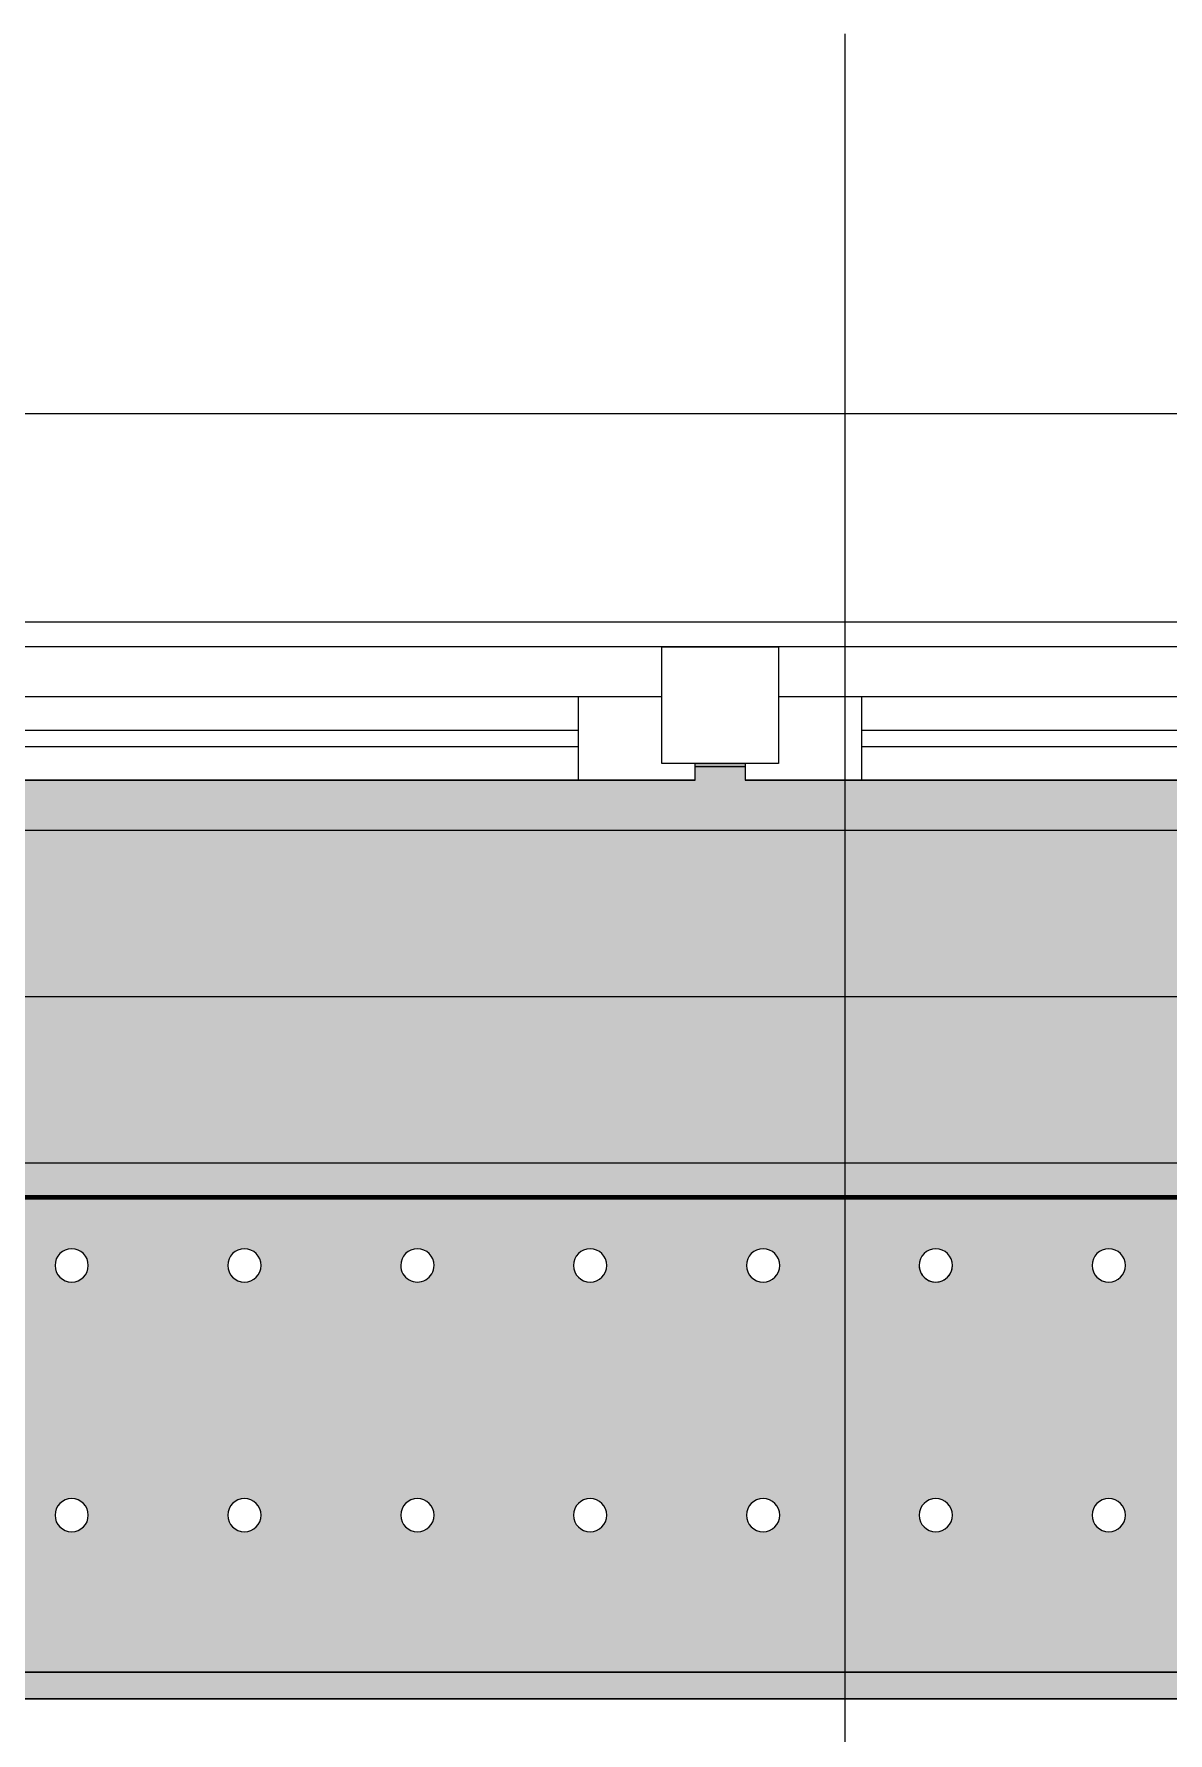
# Model space of a CAD drawing. Header units: millimetres. Extents: x 35524 to 235479, y -8553 to 29000.
# Drawn here: x 75073 to 75754, y 26558 to 27578 of the extents above; entities that cross this region are included whole.
import ezdxf

# ---------------------------------------------------------------- set-up
doc = ezdxf.new("R2010")
doc.units = ezdxf.units.MM
doc.linetypes.add('Осевая', pattern=[3175, 635, -476.25, 1587.5, -476.25])
for name, color, linetype, lineweight in [('A-GLAZ', 7, 'Continuous', 9), ('A-GLAZ-1', 7, 'Continuous', 13), ('Оси', 7, 'Continuous', 9), ('Оси-2', 7, 'Осевая', 9)]:
    doc.layers.add(name, color=color, linetype=linetype, lineweight=lineweight)
for name, color, linetype, lineweight, true_color in [('A-WALL-1', 7, 'Continuous', 9, 0xc0c0c0), ('I-WALL-12', 7, 'Continuous', 53, 0xeaa7bf), ('I-WALL-5', 7, 'Continuous', 9, 0xcbc7bf), ('S-WALL-ANLY', 7, 'Continuous', 13, 0x008040), ('Знаки-1', 7, 'Continuous', 9, 0xd4ccbd), ('Знаки-3', 9, 'Continuous', 9, 0x808080), ('Знаки-4', 7, 'Continuous', 9, 0xaba79f), ('Знаки-5', 7, 'Continuous', 9, 0xc1bbaf), ('Знаки-6', 7, 'Continuous', 9, 0xd5cdbe), ('Знаки-7', 7, 'Continuous', 9, 0xd1cabb), ('Знаки-8', 7, 'Continuous', 9, 0xccc5b7), ('Знаки-9', 7, 'Continuous', 9, 0xd6cebe)]:
    doc.layers.add(name, color=color, linetype=linetype, lineweight=lineweight, true_color=true_color)
doc.layers.add('Знаки-2', color=7, linetype='Continuous', lineweight=9, transparency=0.5)

# ---------------------------------------------------------------- blocks, each defined once
blk = doc.blocks.new('120_Окно_СКБ_2Ст - 120_Окно_СКБ_2Ст 2100х2400 _мал створка справа_-19092174-План отделки стен 3 этажа в осях 12-23')
at = {"layer": 'A-GLAZ'}
for p, q in [((1050, -5), (-1050, -5)), ((-930, -55), (100, -55)), ((270, -55), (930, -55)), ((100, -65), (-930, -65)), ((930, -65), (270, -65)), ((170, -75), (200, -75))]:
    blk.add_line(p, q, dxfattribs=at)
at = {"layer": 'A-GLAZ-1'}
for p, q in [((150, -75), (150, -5)), ((150, -5), (220, -5)), ((220, -5), (220, -75)), ((150, -35), (-980, -35)), ((100, -85), (100, -35)), ((150, -75), (150, -35)), ((980, -35), (220, -35)), ((220, -35), (220, -75)), ((270, -85), (270, -35)), ((220, -75), (150, -75)), ((170, -75), (150, -75)), ((170, -85), (170, -75)), ((220, -75), (200, -75)), ((200, -75), (200, -85)), ((-1000, -85), (170, -85)), ((170, -85), (-1000, -85)), ((200, -85), (1000, -85)), ((1000, -85), (200, -85))]:
    blk.add_line(p, q, dxfattribs=at)
blk = doc.blocks.new('Зашивка радиатора_ с перфорацией М5 - Зашивка радиатора_ с перфорацией М5-31045399-План отделки стен 3 этажа в осях 12-23')
at = {"layer": 'Знаки-2'}
h = blk.add_hatch(color=256, dxfattribs=at)
h.paths.add_polyline_path([(-310, 179.9), (-310, -380), (-280.5, -380), (-280.5, -371.8), (519.5, -371.8), (519.5, -380), (549.5, -380), (549.5, -371.8), (1719.5, -371.8), (1719.5, -380), (1749.5, -379.3), (1750, 179.9), (-163.7, 179.9)])
h.paths.add_polyline_path([(-10, 79.6), (-5, 78.3), (-1.3, 74.6), (0, 69.6), (-1.3, 64.6), (-5, 61), (-10, 59.6), (-15, 61), (-18.7, 64.6), (-20, 69.6), (-18.7, 74.6), (-15, 78.3), (-12.6, 79.3)])
h.paths.add_polyline_path([(-217.5, 79.6), (-212.5, 78.3), (-208.8, 74.6), (-207.5, 69.6), (-208.8, 64.6), (-212.5, 61), (-217.5, 59.6), (-222.5, 61), (-226.2, 64.6), (-227.5, 69.6), (-226.2, 74.6), (-222.5, 78.3), (-220.1, 79.3)])
h.paths.add_polyline_path([(-113.8, 79.6), (-108.8, 78.3), (-105.1, 74.6), (-103.8, 69.6), (-105.1, 64.6), (-108.8, 61), (-113.8, 59.6), (-118.8, 61), (-122.4, 64.6), (-123.8, 69.6), (-122.4, 74.6), (-118.8, 78.3), (-116.3, 79.3)])
h.paths.add_polyline_path([(93.7, 79.6), (98.7, 78.3), (102.4, 74.6), (103.7, 69.6), (102.4, 64.6), (98.7, 61), (93.7, 59.6), (88.7, 61), (85.1, 64.6), (83.7, 69.6), (85.1, 74.6), (88.7, 78.3), (91.2, 79.3)])
h.paths.add_polyline_path([(197.5, 79.6), (202.5, 78.3), (206.2, 74.6), (207.5, 69.6), (206.2, 64.6), (202.5, 61), (197.5, 59.6), (192.5, 61), (188.8, 64.6), (187.5, 69.6), (188.8, 74.6), (192.5, 78.3), (194.9, 79.3)])
h.paths.add_polyline_path([(301.2, 79.6), (306.2, 78.3), (309.9, 74.6), (311.2, 69.6), (309.9, 64.6), (306.2, 61), (301.2, 59.6), (296.2, 61), (292.6, 64.6), (291.2, 69.6), (292.6, 74.6), (296.2, 78.3), (298.7, 79.3)])
h.paths.add_polyline_path([(508.7, 79.6), (513.7, 78.3), (517.4, 74.6), (518.7, 69.6), (517.4, 64.6), (513.7, 61), (508.7, 59.6), (503.7, 61), (500.1, 64.6), (498.7, 69.6), (500.1, 74.6), (503.7, 78.3), (506.2, 79.3)])
h.paths.add_polyline_path([(612.5, 79.6), (617.5, 78.3), (621.2, 74.6), (622.5, 69.6), (621.2, 64.6), (617.5, 61), (612.5, 59.6), (607.5, 61), (603.8, 64.6), (602.5, 69.6), (603.8, 74.6), (607.5, 78.3), (609.9, 79.3)])
h.paths.add_polyline_path([(405, 79.6), (410, 78.3), (413.7, 74.6), (415, 69.6), (413.7, 64.6), (410, 61), (405, 59.6), (400, 61), (396.3, 64.6), (395, 69.6), (396.3, 74.6), (400, 78.3), (402.4, 79.3)])
h.paths.add_polyline_path([(820, 79.6), (825, 78.3), (828.7, 74.6), (830, 69.6), (828.7, 64.6), (825, 61), (820, 59.6), (815, 61), (811.3, 64.6), (810, 69.6), (811.3, 74.6), (815, 78.3), (817.4, 79.3)])
h.paths.add_polyline_path([(716.2, 79.6), (721.2, 78.3), (724.9, 74.6), (726.2, 69.6), (724.9, 64.6), (721.2, 61), (716.2, 59.6), (711.2, 61), (707.6, 64.6), (706.2, 69.6), (707.6, 74.6), (711.2, 78.3), (713.7, 79.3)])
h.paths.add_polyline_path([(1027.5, 79.6), (1032.5, 78.3), (1036.2, 74.6), (1037.5, 69.6), (1036.2, 64.6), (1032.5, 61), (1027.5, 59.6), (1022.5, 61), (1018.8, 64.6), (1017.5, 69.6), (1018.8, 74.6), (1022.5, 78.3), (1024.9, 79.3)])
h.paths.add_polyline_path([(923.7, 79.6), (928.7, 78.3), (932.4, 74.6), (933.7, 69.6), (932.4, 64.6), (928.7, 60.9), (923.7, 59.6), (918.7, 61), (915.1, 64.6), (913.7, 69.6), (915.1, 74.6), (918.7, 78.3), (921.2, 79.3)])
h.paths.add_polyline_path([(1235, 79.6), (1240, 78.3), (1243.7, 74.6), (1245, 69.6), (1243.7, 64.6), (1240, 61), (1235, 59.6), (1230, 61), (1226.3, 64.6), (1225, 69.6), (1226.3, 74.6), (1230, 78.3), (1232.4, 79.3)])
h.paths.add_polyline_path([(1131.2, 79.6), (1136.2, 78.3), (1139.9, 74.6), (1141.2, 69.6), (1139.9, 64.6), (1136.2, 61), (1131.2, 59.6), (1126.2, 61), (1122.6, 64.6), (1121.2, 69.6), (1122.6, 74.6), (1126.2, 78.3), (1128.7, 79.3)])
h.paths.add_polyline_path([(1442.5, 79.6), (1447.5, 78.3), (1451.2, 74.6), (1452.5, 69.6), (1451.2, 64.6), (1447.5, 61), (1442.5, 59.6), (1437.5, 61), (1433.8, 64.6), (1432.5, 69.6), (1433.8, 74.6), (1437.5, 78.3), (1439.9, 79.3)])
h.paths.add_polyline_path([(1338.7, 79.6), (1343.7, 78.3), (1347.4, 74.6), (1348.7, 69.6), (1347.4, 64.6), (1343.7, 61), (1338.7, 59.6), (1333.7, 61), (1330.1, 64.6), (1328.7, 69.6), (1330.1, 74.6), (1333.7, 78.3), (1336.2, 79.3)])
h.paths.add_polyline_path([(1650, 79.6), (1655, 78.3), (1658.7, 74.6), (1660, 69.6), (1658.7, 64.6), (1655, 61), (1650, 59.6), (1645, 61), (1641.3, 64.6), (1640, 69.6), (1641.3, 74.6), (1645, 78.3), (1647.4, 79.3)])
h.paths.add_polyline_path([(1546.2, 79.6), (1551.2, 78.3), (1554.9, 74.6), (1556.2, 69.6), (1554.9, 64.6), (1551.2, 61), (1546.2, 59.6), (1541.2, 61), (1537.6, 64.6), (1536.2, 69.6), (1537.6, 74.6), (1541.2, 78.3), (1543.7, 79.3)])
h.paths.add_polyline_path([(-217.5, -70.4), (-212.5, -71.7), (-208.7, -75.8), (-207.5, -80.4), (-208.8, -85.4), (-212.5, -89), (-217.5, -90.4), (-222.5, -89), (-226.2, -85.4), (-227.5, -80.4), (-226.2, -75.4), (-222.5, -71.7), (-220.1, -70.7)])
h.paths.add_polyline_path([(-113.8, -70.4), (-108.8, -71.7), (-104.9, -75.8), (-103.8, -80.4), (-105.1, -85.4), (-108.8, -89), (-113.8, -90.4), (-118.8, -89), (-122.4, -85.4), (-123.8, -80.4), (-122.4, -75.4), (-118.8, -71.7), (-116.3, -70.7)])
h.paths.add_polyline_path([(-10, -70.4), (-5, -71.7), (-1.2, -75.8), (0, -80.4), (-1.3, -85.4), (-5, -89), (-10, -90.4), (-15, -89), (-18.7, -85.4), (-20, -80.4), (-18.7, -75.4), (-15, -71.7), (-12.6, -70.7)])
h.paths.add_polyline_path([(93.7, -70.4), (98.7, -71.7), (102.6, -75.8), (103.7, -80.4), (102.4, -85.4), (98.7, -89), (93.7, -90.4), (88.7, -89), (85.1, -85.4), (83.7, -80.4), (85.1, -75.4), (88.7, -71.7), (91.2, -70.7)])
h.paths.add_polyline_path([(197.5, -70.4), (202.5, -71.7), (206.3, -75.8), (207.5, -80.4), (206.2, -85.4), (202.5, -89), (197.5, -90.4), (192.5, -89), (188.8, -85.4), (187.5, -80.4), (188.8, -75.4), (192.5, -71.7), (194.9, -70.7)])
h.paths.add_polyline_path([(301.2, -70.4), (306.2, -71.7), (310.1, -75.8), (311.2, -80.4), (309.9, -85.4), (306.2, -89), (301.2, -90.4), (296.2, -89), (292.6, -85.4), (291.2, -80.4), (292.6, -75.4), (296.2, -71.7), (298.7, -70.7)])
h.paths.add_polyline_path([(405, -70.4), (410, -71.7), (413.8, -75.8), (415, -80.4), (413.7, -85.4), (410, -89), (405, -90.4), (400, -89), (396.3, -85.4), (395, -80.4), (396.3, -75.4), (400, -71.7), (402.4, -70.7)])
h.paths.add_polyline_path([(612.5, -70.4), (617.5, -71.7), (621.3, -75.8), (622.5, -80.4), (621.2, -85.4), (617.5, -89), (612.5, -90.4), (607.5, -89), (603.8, -85.4), (602.5, -80.4), (603.8, -75.4), (607.5, -71.7), (609.9, -70.7)])
h.paths.add_polyline_path([(508.7, -70.4), (513.7, -71.7), (517.6, -75.8), (518.7, -80.4), (517.4, -85.4), (513.7, -89), (508.7, -90.4), (503.7, -89), (500.1, -85.4), (498.7, -80.4), (500.1, -75.4), (503.7, -71.7), (506.2, -70.7)])
h.paths.add_polyline_path([(820, -70.4), (825, -71.7), (828.8, -75.8), (830, -80.4), (828.7, -85.4), (825, -89), (820, -90.4), (815, -89), (811.3, -85.4), (810, -80.4), (811.3, -75.4), (815, -71.7), (817.4, -70.7)])
h.paths.add_polyline_path([(716.2, -70.4), (721.2, -71.7), (725.1, -75.8), (726.2, -80.4), (724.9, -85.4), (721.2, -89), (716.2, -90.4), (711.2, -89), (707.6, -85.4), (706.2, -80.4), (707.6, -75.4), (711.2, -71.7), (713.7, -70.7)])
h.paths.add_polyline_path([(1027.5, -70.4), (1032.5, -71.7), (1036.3, -75.8), (1037.5, -80.4), (1036.2, -85.4), (1032.5, -89), (1027.5, -90.4), (1022.5, -89), (1018.8, -85.4), (1017.5, -80.4), (1018.8, -75.4), (1022.5, -71.7), (1024.9, -70.7)])
h.paths.add_polyline_path([(923.7, -70.4), (928.7, -71.7), (932.6, -75.8), (933.7, -80.4), (932.4, -85.4), (928.7, -89.1), (923.7, -90.4), (918.7, -89), (915.1, -85.4), (913.7, -80.4), (915.1, -75.4), (918.7, -71.7), (921.2, -70.7)])
h.paths.add_polyline_path([(1338.7, -70.4), (1343.7, -71.7), (1347.6, -75.8), (1348.7, -80.4), (1347.4, -85.4), (1343.7, -89), (1338.7, -90.4), (1333.7, -89), (1330.1, -85.4), (1328.7, -80.4), (1330.1, -75.4), (1333.7, -71.7), (1336.2, -70.7)])
h.paths.add_polyline_path([(1131.2, -70.4), (1136.2, -71.7), (1140.1, -75.8), (1141.2, -80.4), (1139.9, -85.4), (1136.2, -89), (1131.2, -90.4), (1126.2, -89), (1122.6, -85.4), (1121.2, -80.4), (1122.6, -75.4), (1126.2, -71.7), (1128.7, -70.7)])
h.paths.add_polyline_path([(1235, -70.4), (1240, -71.7), (1243.8, -75.8), (1245, -80.4), (1243.7, -85.4), (1240, -89), (1235, -90.4), (1230, -89), (1226.3, -85.4), (1225, -80.4), (1226.3, -75.4), (1230, -71.7), (1232.4, -70.7)])
h.paths.add_polyline_path([(1546.2, -70.4), (1551.2, -71.7), (1555.1, -75.8), (1556.2, -80.4), (1554.9, -85.4), (1551.2, -89), (1546.2, -90.4), (1541.2, -89), (1537.6, -85.4), (1536.2, -80.4), (1537.6, -75.4), (1541.2, -71.7), (1543.7, -70.7)])
h.paths.add_polyline_path([(1442.5, -70.4), (1447.5, -71.7), (1451.3, -75.8), (1452.5, -80.4), (1451.2, -85.4), (1447.5, -89), (1442.5, -90.4), (1437.5, -89), (1433.8, -85.4), (1432.5, -80.4), (1433.8, -75.4), (1437.5, -71.7), (1439.9, -70.7)])
h.paths.add_polyline_path([(1650, -70.4), (1655, -71.7), (1658.8, -75.8), (1660, -80.4), (1658.7, -85.4), (1655, -89), (1650, -90.4), (1645, -89), (1641.3, -85.4), (1640, -80.4), (1641.3, -75.4), (1645, -71.7), (1647.4, -70.7)])
for points in [[(-308.4, 179.9), (-310, 179.9), (-310, 163.9), (1750, 163.9), (1750, 179.9), (-288.6, 179.9)], [(340, 179.9), (300, 179.9), (300.7, 163.9), (340, 163.9)], [(329.7, 179.9), (300, 179.9), (300.7, 163.9), (340, 163.9), (339.3, 179.9), (330, 179.9)], [(329.7, 179.9), (310, 179.9), (310.3, 163.9), (330, 163.9), (330, 179.9)], [(320, 179.9), (310, 179.9), (310.3, 163.9), (330, 163.9), (329.7, 179.9), (322.6, 179.9)], [(425.2, 179.9), (400, 179.9), (400.7, 163.9), (440, 163.9), (439.3, 179.9), (427.1, 179.9)], [(429.7, 179.9), (400, 179.9), (400.7, 163.9), (440, 163.9), (439.3, 179.9), (430, 179.9)], [(429.7, 179.9), (410, 179.9), (410.3, 163.9), (430, 163.9), (430, 179.9)], [(429.7, 179.9), (410, 179.9), (410.3, 163.9), (430, 163.9), (430, 179.9)], [(500, 179.9), (500.7, 163.9), (540, 163.9), (539.3, 179.9), (500.7, 179.9)], [(511.3, 179.9), (500, 179.9), (500.7, 163.9), (540, 163.9), (539.3, 179.9), (512.9, 179.9)], [(510, 179.9), (510.3, 163.9), (530, 163.9), (529.7, 179.9), (510.3, 179.9)], [(510, 179.9), (510.3, 163.9), (530, 163.9), (529.7, 179.9), (510.3, 179.9)], [(600, 179.9), (600.7, 163.9), (640, 163.9), (639.3, 179.9), (600.7, 179.9)], [(615, 179.9), (600, 179.9), (600.7, 163.9), (640, 163.9), (639.3, 179.9), (617.4, 179.9)], [(610, 179.9), (610.3, 163.9), (630, 163.9), (629.7, 179.9), (610.3, 179.9)], [(629.7, 179.9), (610, 179.9), (610.3, 163.9), (630, 163.9), (630, 179.9)], [(725, 179.9), (700, 179.9), (700.7, 163.9), (740, 163.9), (739.3, 179.9), (725.2, 179.9)], [(739.3, 179.9), (700, 179.9), (700.7, 163.9), (740, 163.9), (740, 179.9)], [(710, 179.9), (710.3, 163.9), (730, 163.9), (729.7, 179.9), (710.3, 179.9)], [(710, 179.9), (710.3, 163.9), (730, 163.9), (729.7, 179.9), (710.3, 179.9)], [(800, 179.9), (800.7, 163.9), (840, 163.9), (839.3, 179.9), (800.7, 179.9)], [(825, 179.9), (800, 179.9), (800.7, 163.9), (840, 163.9), (839.3, 179.9), (825.2, 179.9)], [(827.1, 179.9), (810, 179.9), (810.3, 163.9), (830, 163.9), (829.7, 179.9), (828.7, 179.9)], [(812.9, 179.9), (810, 179.9), (810.3, 163.9), (830, 163.9), (829.7, 179.9), (814.8, 179.9)], [(900, 179.9), (900.7, 163.9), (940, 163.9), (939.3, 179.9), (900.7, 179.9)], [(920, 179.9), (900, 179.9), (900.7, 163.9), (940, 163.9), (939.3, 179.9), (922.6, 179.9)], [(925, 179.9), (910, 179.9), (910.3, 163.9), (930, 163.9), (929.7, 179.9), (925.2, 179.9)], [(910, 179.9), (910.3, 163.9), (930, 163.9), (929.7, 179.9), (910.3, 179.9)]]:
    blk.add_hatch(color=256, dxfattribs=at).paths.add_polyline_path(points)
at = {"layer": 'Знаки-1'}
for p, q in [((310, 179.9), (312.9, 179.9)), ((312.9, 179.9), (310, 179.9)), ((312.9, 179.9), (314.8, 179.9)), ((314.8, 179.9), (312.9, 179.9)), ((315, 179.9), (322.6, 179.9)), ((320, 179.9), (315, 179.9)), ((325, 179.9), (320, 179.9)), ((322.6, 179.9), (325, 179.9)), ((325.2, 179.9), (328.7, 179.9)), ((329.7, 179.9), (325.2, 179.9)), ((328.7, 179.9), (330, 179.9)), ((330, 179.9), (329.7, 179.9)), ((411.3, 179.9), (414.8, 179.9)), ((414.8, 179.9), (411.3, 179.9)), ((415, 179.9), (420, 179.9)), ((420, 179.9), (415, 179.9)), ((420, 179.9), (425, 179.9)), ((425, 179.9), (420, 179.9)), ((425.2, 179.9), (428.7, 179.9)), ((428.7, 179.9), (425.2, 179.9)), ((511.3, 179.9), (514.8, 179.9)), ((514.8, 179.9), (511.3, 179.9)), ((515, 179.9), (520, 179.9)), ((525, 179.9), (515, 179.9)), ((520, 179.9), (525, 179.9)), ((525.2, 179.9), (528.7, 179.9)), ((528.7, 179.9), (525.2, 179.9)), ((610, 179.9), (614.8, 179.9)), ((614.8, 179.9), (610, 179.9)), ((615, 179.9), (625, 179.9)), ((625, 179.9), (615, 179.9)), ((625.2, 179.9), (630, 179.9)), ((629.7, 179.9), (625.2, 179.9)), ((630, 179.9), (629.7, 179.9)), ((711.3, 179.9), (714.8, 179.9)), ((714.8, 179.9), (711.3, 179.9)), ((715, 179.9), (725, 179.9)), ((725, 179.9), (715, 179.9)), ((725.2, 179.9), (728.7, 179.9)), ((728.7, 179.9), (725.2, 179.9)), ((811.3, 179.9), (814.8, 179.9)), ((814.8, 179.9), (811.3, 179.9)), ((815, 179.9), (825, 179.9)), ((825, 179.9), (815, 179.9)), ((825.2, 179.9), (828.7, 179.9)), ((828.7, 179.9), (825.2, 179.9)), ((910, 179.9), (914.8, 179.9)), ((914.8, 179.9), (910, 179.9)), ((915, 179.9), (925, 179.9)), ((920, 179.9), (915, 179.9)), ((925, 179.9), (920, 179.9)), ((925.2, 179.9), (927.1, 179.9)), ((928.7, 179.9), (925.2, 179.9)), ((927.1, 179.9), (928.7, 179.9)), ((928.7, 179.9), (930, 179.9)), ((930, 179.9), (928.7, 179.9)), ((310, 163.9), (310.3, 163.9)), ((312.9, 163.9), (310, 163.9)), ((310.3, 163.9), (314.8, 163.9)), ((314.8, 163.9), (312.9, 163.9)), ((315, 163.9), (322.6, 163.9)), ((320, 163.9), (315, 163.9)), ((322.6, 163.9), (320, 163.9)), ((322.6, 163.9), (325, 163.9)), ((325, 163.9), (322.6, 163.9)), ((325.2, 163.9), (330, 163.9)), ((329.7, 163.9), (325.2, 163.9)), ((330, 163.9), (329.7, 163.9)), ((411.3, 163.9), (414.8, 163.9)), ((414.8, 163.9), (411.3, 163.9)), ((415, 163.9), (425, 163.9)), ((420, 163.9), (415, 163.9)), ((425, 163.9), (420, 163.9)), ((425.2, 163.9), (428.7, 163.9)), ((428.7, 163.9), (425.2, 163.9)), ((511.3, 163.9), (514.8, 163.9)), ((514.8, 163.9), (511.3, 163.9)), ((515, 163.9), (520, 163.9)), ((525, 163.9), (515, 163.9)), ((520, 163.9), (525, 163.9)), ((525.2, 163.9), (528.7, 163.9)), ((528.7, 163.9), (525.2, 163.9)), ((610, 163.9), (614.8, 163.9)), ((614.8, 163.9), (610, 163.9)), ((615, 163.9), (620, 163.9)), ((625, 163.9), (615, 163.9)), ((620, 163.9), (625, 163.9)), ((625.2, 163.9), (630, 163.9)), ((630, 163.9), (625.2, 163.9)), ((711.3, 163.9), (714.8, 163.9)), ((714.8, 163.9), (711.3, 163.9)), ((715, 163.9), (725, 163.9)), ((720, 163.9), (715, 163.9)), ((725, 163.9), (720, 163.9)), ((725.2, 163.9), (728.7, 163.9)), ((728.7, 163.9), (725.2, 163.9)), ((811.3, 163.9), (814.8, 163.9)), ((814.8, 163.9), (811.3, 163.9)), ((815, 163.9), (825, 163.9)), ((825, 163.9), (815, 163.9)), ((825.2, 163.9), (828.7, 163.9)), ((828.7, 163.9), (825.2, 163.9)), ((910, 163.9), (914.8, 163.9)), ((910.3, 163.9), (910, 163.9)), ((911.3, 163.9), (910.3, 163.9)), ((912.9, 163.9), (911.3, 163.9)), ((914.8, 163.9), (912.9, 163.9)), ((915, 163.9), (917.4, 163.9)), ((925, 163.9), (915, 163.9)), ((917.4, 163.9), (925, 163.9)), ((925.2, 163.9), (927.1, 163.9)), ((927.1, 163.9), (925.2, 163.9)), ((927.1, 163.9), (928.7, 163.9)), ((928.7, 163.9), (927.1, 163.9)), ((928.7, 163.9), (930, 163.9)), ((930, 163.9), (928.7, 163.9))]:
    blk.add_line(p, q, dxfattribs=at)
at = {"layer": 'Знаки-3'}
for p, q in [((1750, 179.9), (-310, 179.9)), ((519.5, -380), (549.5, -380))]:
    blk.add_line(p, q, dxfattribs=at)
for centre, start, end in [((301.2, 69.6), 0, 180), ((405, 69.6), 0, 180), ((508.7, 69.6), 0, 180), ((612.5, 69.6), 0, 180), ((716.2, 69.6), 0, 180), ((820, 69.6), 0, 180), ((923.7, 69.6), 0, 180), ((301.2, 69.6), 180, 360), ((405, 69.6), 180, 360), ((508.7, 69.6), 180, 360), ((612.5, 69.6), 180, 360), ((716.2, 69.6), 180, 360), ((820, 69.6), 180, 360), ((923.7, 69.6), 180, 360), ((301.2, -80.4), 0, 180), ((405, -80.4), 0, 180), ((508.7, -80.4), 0, 180), ((612.5, -80.4), 0, 180), ((716.2, -80.4), 360, 180), ((820, -80.4), 0, 180), ((923.7, -80.4), 0, 180), ((301.2, -80.4), 180, 360), ((405, -80.4), 180, 360), ((508.7, -80.4), 180, 360), ((612.5, -80.4), 180, 360), ((716.2, -80.4), 180, 360), ((820, -80.4), 180, 360), ((923.7, -80.4), 180, 360)]:
    blk.add_arc(centre, 10, start, end, dxfattribs=at)
at = {"layer": 'Знаки-4'}
for p, q in [((-308.4, 179.9), (1742.9, 179.9)), ((-308.4, 179.9), (1742.9, 179.9)), ((1700.9, 163.9), (-162.8, 163.9)), ((549.5, -380), (519.5, -380))]:
    blk.add_line(p, q, dxfattribs=at)
for centre, start, end in [((301.2, 69.6), 0, 180), ((405, 69.6), 0, 180), ((508.7, 69.6), 0, 180), ((612.5, 69.6), 0, 180), ((716.2, 69.6), 0, 180), ((820, 69.6), 0, 180), ((923.7, 69.6), 0, 180), ((301.2, 69.6), 180, 360), ((405, 69.6), 180, 360), ((508.7, 69.6), 180, 360), ((612.5, 69.6), 180, 360), ((716.2, 69.6), 180, 360), ((820, 69.6), 180, 360), ((923.7, 69.6), 180, 360), ((301.2, -80.4), 0, 180), ((405, -80.4), 360, 180), ((508.7, -80.4), 0, 180), ((612.5, -80.4), 0, 180), ((716.2, -80.4), 360, 180), ((820, -80.4), 0, 180), ((923.7, -80.4), 0, 180), ((301.2, -80.4), 180, 360), ((405, -80.4), 180, 360), ((508.7, -80.4), 180, 360), ((612.5, -80.4), 180, 360), ((716.2, -80.4), 180, 360), ((820, -80.4), 180, 360), ((923.7, -80.4), 180, 360)]:
    blk.add_arc(centre, 10, start, end, dxfattribs=at)
at = {"layer": 'Знаки-5'}
for p, q in [((300, 179.9), (240, 179.9)), ((300, 179.9), (340, 179.9)), ((340, 179.9), (300, 179.9)), ((400, 179.9), (340, 179.9)), ((400, 179.9), (410, 179.9)), ((410, 179.9), (400, 179.9)), ((410, 179.9), (430, 179.9)), ((430, 179.9), (410, 179.9)), ((430, 179.9), (440, 179.9)), ((440, 179.9), (430, 179.9)), ((500, 179.9), (440, 179.9)), ((500, 179.9), (540, 179.9)), ((540, 179.9), (500, 179.9)), ((600, 179.9), (540, 179.9)), ((600, 179.9), (640, 179.9)), ((640, 179.9), (600, 179.9)), ((700, 179.9), (640, 179.9)), ((700, 179.9), (710, 179.9)), ((710, 179.9), (700, 179.9)), ((710, 179.9), (730, 179.9)), ((730, 179.9), (710, 179.9)), ((730, 179.9), (740, 179.9)), ((740, 179.9), (730, 179.9)), ((800, 179.9), (740, 179.9)), ((800, 179.9), (840, 179.9)), ((840, 179.9), (800, 179.9)), ((900, 179.9), (840, 179.9)), ((900, 179.9), (934.1, 179.9)), ((902.7, 179.9), (900, 179.9)), ((905.9, 179.9), (902.7, 179.9)), ((910, 179.9), (905.9, 179.9)), ((914.8, 179.9), (910, 179.9)), ((925.2, 179.9), (914.8, 179.9)), ((934.1, 179.9), (925.2, 179.9)), ((934.1, 179.9), (937.3, 179.9)), ((937.3, 179.9), (934.1, 179.9)), ((937.3, 179.9), (940, 179.9)), ((940, 179.9), (937.3, 179.9)), ((1000, 179.9), (940, 179.9)), ((240, 163.9), (300, 163.9)), ((300, 163.9), (340, 163.9)), ((340, 163.9), (300, 163.9)), ((340, 163.9), (400, 163.9)), ((400, 163.9), (410, 163.9)), ((410, 163.9), (400, 163.9)), ((410, 163.9), (430, 163.9)), ((430, 163.9), (410, 163.9)), ((430, 163.9), (440, 163.9)), ((440, 163.9), (430, 163.9)), ((440, 163.9), (500, 163.9)), ((500, 163.9), (540, 163.9)), ((540, 163.9), (500, 163.9)), ((540, 163.9), (600, 163.9)), ((600, 163.9), (640, 163.9)), ((640, 163.9), (600, 163.9)), ((640, 163.9), (700, 163.9)), ((700, 163.9), (710, 163.9)), ((710, 163.9), (700, 163.9)), ((710, 163.9), (730, 163.9)), ((730, 163.9), (710, 163.9)), ((730, 163.9), (740, 163.9)), ((740, 163.9), (730, 163.9)), ((740, 163.9), (800, 163.9)), ((800, 163.9), (840, 163.9)), ((840, 163.9), (800, 163.9)), ((840, 163.9), (900, 163.9)), ((900, 163.9), (940, 163.9)), ((940, 163.9), (900, 163.9)), ((940, 163.9), (1000, 163.9))]:
    blk.add_line(p, q, dxfattribs=at)
at = {"layer": 'Знаки-6'}
for p, q in [((314.8, 179.9), (311.3, 179.9)), ((325, 179.9), (315, 179.9)), ((328.7, 179.9), (325.2, 179.9)), ((414.8, 179.9), (411.3, 179.9)), ((425, 179.9), (415, 179.9)), ((428.7, 179.9), (425.2, 179.9)), ((514.8, 179.9), (511.3, 179.9)), ((525, 179.9), (515, 179.9)), ((528.7, 179.9), (525.2, 179.9)), ((614.8, 179.9), (611.3, 179.9)), ((625, 179.9), (615, 179.9)), ((628.7, 179.9), (625.2, 179.9)), ((714.8, 179.9), (711.3, 179.9)), ((725, 179.9), (715, 179.9)), ((728.7, 179.9), (725.2, 179.9)), ((814.8, 179.9), (811.3, 179.9)), ((825, 179.9), (815, 179.9)), ((828.7, 179.9), (825.2, 179.9)), ((914.8, 179.9), (911.3, 179.9)), ((925, 179.9), (915, 179.9)), ((928.7, 179.9), (925.2, 179.9)), ((311.3, 163.9), (314.8, 163.9)), ((315, 163.9), (325, 163.9)), ((325.2, 163.9), (328.7, 163.9)), ((411.3, 163.9), (414.8, 163.9)), ((415, 163.9), (425, 163.9)), ((425.2, 163.9), (428.7, 163.9)), ((511.3, 163.9), (514.8, 163.9)), ((515, 163.9), (525, 163.9)), ((525.2, 163.9), (528.7, 163.9)), ((611.3, 163.9), (614.8, 163.9)), ((615, 163.9), (625, 163.9)), ((625.2, 163.9), (628.7, 163.9)), ((711.3, 163.9), (714.8, 163.9)), ((715, 163.9), (725, 163.9)), ((725.2, 163.9), (728.7, 163.9)), ((811.3, 163.9), (814.8, 163.9)), ((815, 163.9), (825, 163.9)), ((825.2, 163.9), (828.7, 163.9)), ((911.3, 163.9), (914.8, 163.9)), ((915, 163.9), (925, 163.9)), ((925.2, 163.9), (928.7, 163.9))]:
    blk.add_line(p, q, dxfattribs=at)
at = {"layer": 'Знаки-7'}
for p, q in [((310, 179.9), (300.7, 179.9)), ((311.3, 179.9), (314.8, 179.9)), ((314.8, 179.9), (311.3, 179.9)), ((315, 179.9), (320, 179.9)), ((320, 179.9), (315, 179.9)), ((320, 179.9), (325, 179.9)), ((325, 179.9), (320, 179.9)), ((325.2, 179.9), (328.7, 179.9)), ((328.7, 179.9), (325.2, 179.9)), ((339.3, 179.9), (330, 179.9)), ((410, 179.9), (400.7, 179.9)), ((410, 179.9), (410.3, 179.9)), ((410.3, 179.9), (410, 179.9)), ((410.3, 179.9), (411.3, 179.9)), ((414.8, 179.9), (410.3, 179.9)), ((411.3, 179.9), (412.9, 179.9)), ((412.9, 179.9), (414.8, 179.9)), ((415, 179.9), (417.4, 179.9)), ((422.6, 179.9), (415, 179.9)), ((417.4, 179.9), (420, 179.9)), ((420, 179.9), (422.6, 179.9)), ((422.6, 179.9), (425, 179.9)), ((425, 179.9), (422.6, 179.9)), ((425.2, 179.9), (427.1, 179.9)), ((427.1, 179.9), (425.2, 179.9)), ((427.1, 179.9), (428.7, 179.9)), ((429.7, 179.9), (427.1, 179.9)), ((428.7, 179.9), (429.7, 179.9)), ((429.7, 179.9), (430, 179.9)), ((430, 179.9), (429.7, 179.9)), ((439.3, 179.9), (430, 179.9)), ((510, 179.9), (500.7, 179.9)), ((510, 179.9), (512.9, 179.9)), ((512.9, 179.9), (510, 179.9)), ((512.9, 179.9), (514.8, 179.9)), ((514.8, 179.9), (512.9, 179.9)), ((515, 179.9), (520, 179.9)), ((520, 179.9), (515, 179.9)), ((520, 179.9), (525, 179.9)), ((522.6, 179.9), (520, 179.9)), ((525, 179.9), (522.6, 179.9)), ((525.2, 179.9), (528.7, 179.9)), ((527.1, 179.9), (525.2, 179.9)), ((528.7, 179.9), (527.1, 179.9)), ((528.7, 179.9), (530, 179.9)), ((530, 179.9), (528.7, 179.9)), ((539.3, 179.9), (530, 179.9)), ((610, 179.9), (600.7, 179.9)), ((611.3, 179.9), (614.8, 179.9)), ((614.8, 179.9), (611.3, 179.9)), ((615, 179.9), (625, 179.9)), ((625, 179.9), (615, 179.9)), ((625.2, 179.9), (628.7, 179.9)), ((628.7, 179.9), (625.2, 179.9)), ((639.3, 179.9), (630, 179.9)), ((710, 179.9), (700.7, 179.9)), ((710, 179.9), (710.3, 179.9)), ((714.8, 179.9), (710, 179.9)), ((710.3, 179.9), (712.9, 179.9)), ((712.9, 179.9), (714.8, 179.9)), ((715, 179.9), (725, 179.9)), ((725, 179.9), (715, 179.9)), ((725.2, 179.9), (730, 179.9)), ((730, 179.9), (725.2, 179.9)), ((739.3, 179.9), (730, 179.9)), ((810, 179.9), (800.7, 179.9)), ((810, 179.9), (814.8, 179.9)), ((812.9, 179.9), (810, 179.9)), ((814.8, 179.9), (812.9, 179.9)), ((815, 179.9), (825, 179.9)), ((825, 179.9), (815, 179.9)), ((825.2, 179.9), (830, 179.9)), ((830, 179.9), (825.2, 179.9)), ((839.3, 179.9), (830, 179.9)), ((910, 179.9), (900.7, 179.9)), ((911.3, 179.9), (914.8, 179.9)), ((914.8, 179.9), (911.3, 179.9)), ((915, 179.9), (925, 179.9)), ((925, 179.9), (915, 179.9)), ((925.2, 179.9), (928.7, 179.9)), ((928.7, 179.9), (925.2, 179.9)), ((939.3, 179.9), (930, 179.9)), ((300.7, 163.9), (310, 163.9)), ((311.3, 163.9), (314.8, 163.9)), ((314.8, 163.9), (311.3, 163.9)), ((315, 163.9), (325, 163.9)), ((320, 163.9), (315, 163.9)), ((325, 163.9), (320, 163.9)), ((325.2, 163.9), (328.7, 163.9)), ((328.7, 163.9), (325.2, 163.9)), ((330, 163.9), (339.3, 163.9)), ((400.7, 163.9), (410, 163.9)), ((410, 163.9), (410.3, 163.9)), ((414.8, 163.9), (410, 163.9)), ((410.3, 163.9), (412.9, 163.9)), ((412.9, 163.9), (414.8, 163.9)), ((415, 163.9), (422.6, 163.9)), ((425, 163.9), (415, 163.9)), ((422.6, 163.9), (425, 163.9)), ((425.2, 163.9), (430, 163.9)), ((430, 163.9), (425.2, 163.9)), ((430, 163.9), (439.3, 163.9)), ((500.7, 163.9), (510, 163.9)), ((510, 163.9), (514.8, 163.9)), ((510.3, 163.9), (510, 163.9)), ((511.3, 163.9), (510.3, 163.9)), ((512.9, 163.9), (511.3, 163.9)), ((514.8, 163.9), (512.9, 163.9)), ((515, 163.9), (525, 163.9)), ((517.4, 163.9), (515, 163.9)), ((520, 163.9), (517.4, 163.9)), ((522.6, 163.9), (520, 163.9)), ((525, 163.9), (522.6, 163.9)), ((525.2, 163.9), (527.1, 163.9)), ((527.1, 163.9), (525.2, 163.9)), ((527.1, 163.9), (528.7, 163.9)), ((528.7, 163.9), (527.1, 163.9)), ((528.7, 163.9), (530, 163.9)), ((529.7, 163.9), (528.7, 163.9)), ((530, 163.9), (529.7, 163.9)), ((530, 163.9), (539.3, 163.9)), ((600.7, 163.9), (610, 163.9)), ((611.3, 163.9), (614.8, 163.9)), ((614.8, 163.9), (611.3, 163.9)), ((615, 163.9), (625, 163.9)), ((625, 163.9), (615, 163.9)), ((625.2, 163.9), (628.7, 163.9)), ((628.7, 163.9), (625.2, 163.9)), ((630, 163.9), (639.3, 163.9)), ((700.7, 163.9), (710, 163.9)), ((710, 163.9), (714.8, 163.9)), ((714.8, 163.9), (710, 163.9)), ((715, 163.9), (725, 163.9)), ((717.4, 163.9), (715, 163.9)), ((720, 163.9), (717.4, 163.9)), ((725, 163.9), (720, 163.9)), ((725.2, 163.9), (729.7, 163.9)), ((727.1, 163.9), (725.2, 163.9)), ((730, 163.9), (727.1, 163.9)), ((729.7, 163.9), (730, 163.9)), ((730, 163.9), (739.3, 163.9)), ((800.7, 163.9), (810, 163.9)), ((810, 163.9), (812.9, 163.9)), ((810.3, 163.9), (810, 163.9)), ((814.8, 163.9), (810.3, 163.9)), ((812.9, 163.9), (814.8, 163.9)), ((815, 163.9), (825, 163.9)), ((825, 163.9), (815, 163.9)), ((825.2, 163.9), (830, 163.9)), ((830, 163.9), (825.2, 163.9)), ((830, 163.9), (839.3, 163.9)), ((900.7, 163.9), (910, 163.9)), ((911.3, 163.9), (914.8, 163.9)), ((914.8, 163.9), (911.3, 163.9)), ((915, 163.9), (925, 163.9)), ((925, 163.9), (915, 163.9)), ((925.2, 163.9), (928.7, 163.9)), ((928.7, 163.9), (925.2, 163.9)), ((930, 163.9), (939.3, 163.9))]:
    blk.add_line(p, q, dxfattribs=at)
at = {"layer": 'Знаки-8'}
for p, q in [((300, 179.9), (310, 179.9)), ((310, 179.9), (300, 179.9)), ((310, 179.9), (311.3, 179.9)), ((310.3, 179.9), (310, 179.9)), ((314.8, 179.9), (310.3, 179.9)), ((311.3, 179.9), (314.8, 179.9)), ((315, 179.9), (322.6, 179.9)), ((320, 179.9), (315, 179.9)), ((325, 179.9), (320, 179.9)), ((322.6, 179.9), (325, 179.9)), ((325.2, 179.9), (330, 179.9)), ((329.7, 179.9), (325.2, 179.9)), ((330, 179.9), (329.7, 179.9)), ((330, 179.9), (340, 179.9)), ((340, 179.9), (330, 179.9)), ((400, 179.9), (410, 179.9)), ((402.7, 179.9), (400, 179.9)), ((410, 179.9), (402.7, 179.9)), ((411.3, 179.9), (414.8, 179.9)), ((414.8, 179.9), (411.3, 179.9)), ((415, 179.9), (420, 179.9)), ((425, 179.9), (415, 179.9)), ((420, 179.9), (425, 179.9)), ((425.2, 179.9), (428.7, 179.9)), ((428.7, 179.9), (425.2, 179.9)), ((430, 179.9), (440, 179.9)), ((440, 179.9), (430, 179.9)), ((500, 179.9), (510, 179.9)), ((502.7, 179.9), (500, 179.9)), ((505.9, 179.9), (502.7, 179.9)), ((510, 179.9), (505.9, 179.9)), ((510, 179.9), (514.8, 179.9)), ((511.3, 179.9), (510, 179.9)), ((514.8, 179.9), (511.3, 179.9)), ((515, 179.9), (525, 179.9)), ((520, 179.9), (515, 179.9)), ((525, 179.9), (520, 179.9)), ((525.2, 179.9), (530, 179.9)), ((530, 179.9), (525.2, 179.9)), ((530, 179.9), (540, 179.9)), ((540, 179.9), (530, 179.9)), ((600, 179.9), (610, 179.9)), ((610, 179.9), (600, 179.9)), ((610, 179.9), (610.3, 179.9)), ((611.3, 179.9), (610, 179.9)), ((610.3, 179.9), (614.8, 179.9)), ((614.8, 179.9), (611.3, 179.9)), ((615, 179.9), (625, 179.9)), ((620, 179.9), (615, 179.9)), ((625, 179.9), (620, 179.9)), ((625.2, 179.9), (627.1, 179.9)), ((628.7, 179.9), (625.2, 179.9)), ((627.1, 179.9), (630, 179.9)), ((630, 179.9), (628.7, 179.9)), ((630, 179.9), (640, 179.9)), ((640, 179.9), (630, 179.9)), ((700, 179.9), (702.7, 179.9)), ((710, 179.9), (700, 179.9)), ((702.7, 179.9), (710, 179.9)), ((711.3, 179.9), (714.8, 179.9)), ((714.8, 179.9), (711.3, 179.9)), ((715, 179.9), (725, 179.9)), ((725, 179.9), (715, 179.9)), ((725.2, 179.9), (728.7, 179.9)), ((728.7, 179.9), (725.2, 179.9)), ((730, 179.9), (740, 179.9)), ((739.3, 179.9), (730, 179.9)), ((740, 179.9), (739.3, 179.9)), ((800, 179.9), (800.7, 179.9)), ((810, 179.9), (800, 179.9)), ((800.7, 179.9), (810, 179.9)), ((810, 179.9), (814.8, 179.9)), ((810.3, 179.9), (810, 179.9)), ((811.3, 179.9), (810.3, 179.9)), ((812.9, 179.9), (811.3, 179.9)), ((814.8, 179.9), (812.9, 179.9)), ((815, 179.9), (825, 179.9)), ((820, 179.9), (815, 179.9)), ((825, 179.9), (820, 179.9)), ((825.2, 179.9), (830, 179.9)), ((828.7, 179.9), (825.2, 179.9)), ((830, 179.9), (828.7, 179.9)), ((830, 179.9), (834.1, 179.9)), ((840, 179.9), (830, 179.9)), ((834.1, 179.9), (837.3, 179.9)), ((837.3, 179.9), (840, 179.9)), ((900, 179.9), (910, 179.9)), ((900.7, 179.9), (900, 179.9)), ((910, 179.9), (900.7, 179.9)), ((910, 179.9), (910.3, 179.9)), ((914.8, 179.9), (910, 179.9)), ((910.3, 179.9), (914.8, 179.9)), ((915, 179.9), (920, 179.9)), ((917.4, 179.9), (915, 179.9)), ((925, 179.9), (917.4, 179.9)), ((920, 179.9), (925, 179.9)), ((925.2, 179.9), (927.1, 179.9)), ((930, 179.9), (925.2, 179.9)), ((927.1, 179.9), (930, 179.9)), ((930, 179.9), (939.3, 179.9)), ((940, 179.9), (930, 179.9)), ((939.3, 179.9), (940, 179.9)), ((300, 163.9), (302.7, 163.9)), ((310, 163.9), (300, 163.9)), ((302.7, 163.9), (310, 163.9)), ((310, 163.9), (314.8, 163.9)), ((312.9, 163.9), (310, 163.9)), ((314.8, 163.9), (312.9, 163.9)), ((315, 163.9), (317.4, 163.9)), ((320, 163.9), (315, 163.9)), ((317.4, 163.9), (320, 163.9)), ((320, 163.9), (325, 163.9)), ((325, 163.9), (320, 163.9)), ((325.2, 163.9), (327.1, 163.9)), ((330, 163.9), (325.2, 163.9)), ((327.1, 163.9), (329.7, 163.9)), ((329.7, 163.9), (330, 163.9)), ((330, 163.9), (337.3, 163.9)), ((334.1, 163.9), (330, 163.9)), ((339.3, 163.9), (334.1, 163.9)), ((337.3, 163.9), (340, 163.9)), ((340, 163.9), (339.3, 163.9)), ((400, 163.9), (402.7, 163.9)), ((410, 163.9), (400, 163.9)), ((402.7, 163.9), (410, 163.9)), ((411.3, 163.9), (414.8, 163.9)), ((414.8, 163.9), (411.3, 163.9)), ((415, 163.9), (425, 163.9)), ((425, 163.9), (415, 163.9)), ((425.2, 163.9), (428.7, 163.9)), ((428.7, 163.9), (425.2, 163.9)), ((430, 163.9), (437.3, 163.9)), ((434.1, 163.9), (430, 163.9)), ((437.3, 163.9), (434.1, 163.9)), ((437.3, 163.9), (439.3, 163.9)), ((439.3, 163.9), (437.3, 163.9)), ((439.3, 163.9), (440, 163.9)), ((440, 163.9), (439.3, 163.9)), ((500, 163.9), (500.7, 163.9)), ((510, 163.9), (500, 163.9)), ((500.7, 163.9), (502.7, 163.9)), ((502.7, 163.9), (505.9, 163.9)), ((505.9, 163.9), (510, 163.9)), ((510, 163.9), (514.8, 163.9)), ((512.9, 163.9), (510, 163.9)), ((514.8, 163.9), (512.9, 163.9)), ((515, 163.9), (525, 163.9)), ((525, 163.9), (515, 163.9)), ((525.2, 163.9), (530, 163.9)), ((530, 163.9), (525.2, 163.9)), ((530, 163.9), (540, 163.9)), ((540, 163.9), (530, 163.9)), ((600, 163.9), (610, 163.9)), ((610, 163.9), (600, 163.9)), ((610, 163.9), (614.8, 163.9)), ((614.8, 163.9), (610, 163.9)), ((615, 163.9), (625, 163.9)), ((625, 163.9), (615, 163.9)), ((625.2, 163.9), (630, 163.9)), ((630, 163.9), (625.2, 163.9)), ((630, 163.9), (640, 163.9)), ((640, 163.9), (630, 163.9)), ((700, 163.9), (710, 163.9)), ((710, 163.9), (700, 163.9)), ((711.3, 163.9), (714.8, 163.9)), ((714.8, 163.9), (711.3, 163.9)), ((715, 163.9), (725, 163.9)), ((725, 163.9), (715, 163.9)), ((725.2, 163.9), (728.7, 163.9)), ((728.7, 163.9), (725.2, 163.9)), ((730, 163.9), (740, 163.9)), ((740, 163.9), (730, 163.9)), ((800, 163.9), (810, 163.9)), ((810, 163.9), (800, 163.9)), ((810, 163.9), (814.8, 163.9)), ((814.8, 163.9), (810, 163.9)), ((815, 163.9), (825, 163.9)), ((825, 163.9), (815, 163.9)), ((825.2, 163.9), (830, 163.9)), ((830, 163.9), (825.2, 163.9)), ((830, 163.9), (840, 163.9)), ((840, 163.9), (830, 163.9)), ((900, 163.9), (910, 163.9)), ((902.7, 163.9), (900, 163.9)), ((910, 163.9), (902.7, 163.9)), ((910, 163.9), (914.8, 163.9)), ((914.8, 163.9), (910, 163.9)), ((915, 163.9), (925, 163.9)), ((925, 163.9), (915, 163.9)), ((925.2, 163.9), (930, 163.9)), ((930, 163.9), (925.2, 163.9)), ((930, 163.9), (940, 163.9)), ((940, 163.9), (930, 163.9))]:
    blk.add_line(p, q, dxfattribs=at)
at = {"layer": 'Знаки-9'}
for p, q in [((928.7, 179.9), (928.7, 179.9)), ((928.7, 179.9), (928.7, 179.9)), ((928.7, 163.9), (928.7, 163.9)), ((928.7, 163.9), (928.7, 163.9))]:
    blk.add_line(p, q, dxfattribs=at)

msp = doc.modelspace()

# ---------------------------------------------------------------- linework, layer by layer
at = {"layer": 'A-WALL-1'}
msp.add_line((76350, 27350), (49660.3, 27350), dxfattribs=at)
at = {"layer": 'I-WALL-12'}
for p, q in [((76257.2, 26879), (74544.7, 26879)), ((74545.6, 26880), (76257.5, 26880))]:
    msp.add_line(p, q, dxfattribs=at)
at = {"layer": 'I-WALL-5'}
for p, q in [((74323.8, 27100), (76276.2, 27100)), ((74323.8, 27100), (76276.2, 27100)), ((76263.1, 26900), (74342, 26900)), ((76257.5, 26880), (74545.6, 26880))]:
    msp.add_line(p, q, dxfattribs=at)
at = {"layer": 'S-WALL-ANLY'}
msp.add_line((74250, 27225), (76350, 27225), dxfattribs=at)
at = {"layer": 'Оси'}
msp.add_line((75560, 25078.1), (75560, 27578.1), dxfattribs=at)
at = {"layer": 'Оси-2'}
msp.add_line((38824.4, 27000), (82060, 27000), dxfattribs=at)

# ---------------------------------------------------------------- block references
at = {"layer": 'A-GLAZ'}
msp.add_blockref('120_Окно_СКБ_2Ст - 120_Окно_СКБ_2Ст 2100х2400 _мал створка справа_-19092174-План отделки стен 3 этажа в осях 12-23', (75300, 27215), dxfattribs=at)
at = {"layer": 'Знаки-7', "rotation": 180}
msp.add_blockref('Зашивка радиатора_ с перфорацией М5 - Зашивка радиатора_ с перфорацией М5-31045399-План отделки стен 3 этажа в осях 12-23', (76019.5, 26758.2), dxfattribs=at)

doc.saveas('drawing.dxf')
